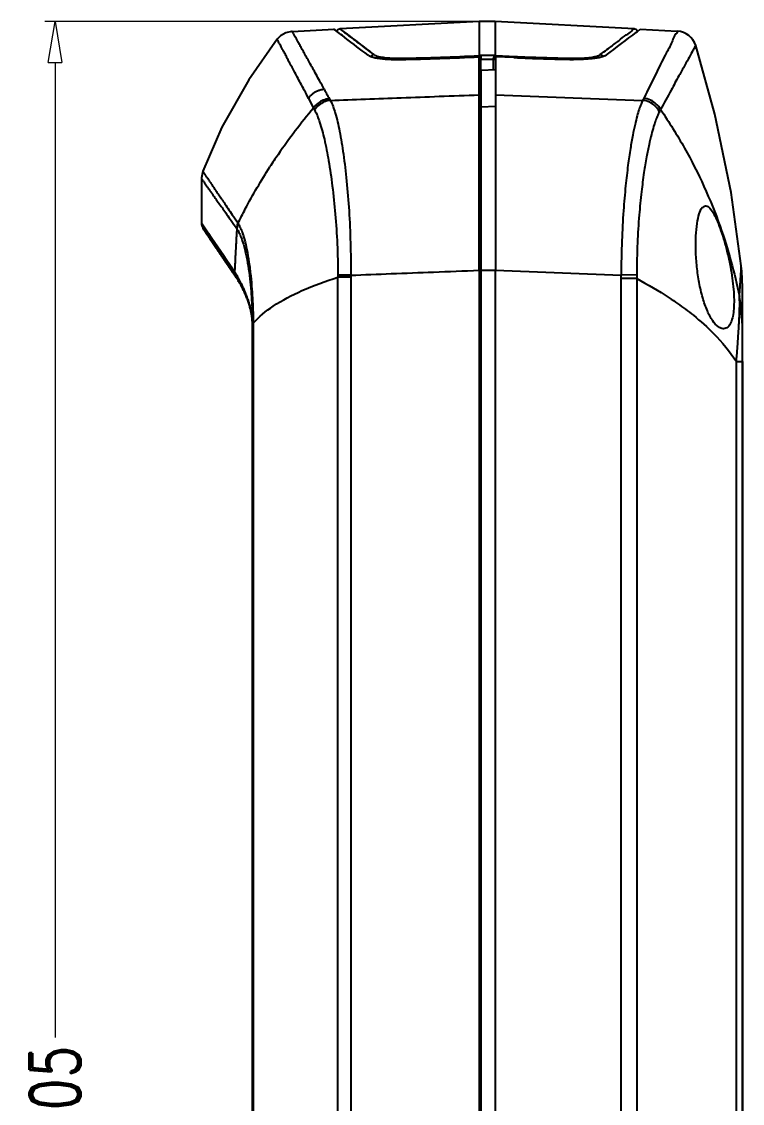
# Model space of a CAD drawing. Header units: millimetres. Extents: x 6083 to 6448, y 1315 to 1569.
# Drawn here: x 6310.8 to 6346.1, y 1461.3 to 1514.3 of the extents above; entities that cross this region are included whole.
import ezdxf

# ---------------------------------------------------------------- set-up
doc = ezdxf.new("R2010")
doc.units = ezdxf.units.MM
doc.layers.add('dim', color=82, linetype='Continuous', lineweight=9)
doc.styles.add('ROMAND', font='romand.shx', dxfattribs={"width": 0.75, "bigfont": 'gbcbig.shx'})
doc.dimstyles.new('YanXiu', dxfattribs={"dimtxt": 2.5, "dimasz": 2.2, "dimexe": 1, "dimexo": 0, "dimgap": 0.66, "dimtad": 0, "dimzin": 9, "dimdsep": 46, "dimtxsty": 'ROMAND', "dimblk": 'CLOSEDBLANK', "dimcen": 0, "dimclrd": 3, "dimclre": 3, "dimclrt": 7, "dimazin": 2, "dimtfac": 1, "dimtofl": 0, "dimtmove": 0, "dimatfit": 3, "dimldrblk": 'CLOSEDBLANK', "dimfxl": 1, "dimlwd": 5, "dimlwe": 5, "dimarcsym": 0})

# ---------------------------------------------------------------- blocks, each defined once
blk = doc.blocks.new('_ClosedBlank')
at = {"color": 0, "linetype": 'ByBlock', "lineweight": -2}
for p, q in [((-1, 0.1666666666666667), (0, 0)), ((-1, 0.1666666666666667), (-1, -0.1666666666666667)), ((0, 0), (-1, -0.1666666666666667))]:
    blk.add_line(p, q, dxfattribs=at)
blk = doc.blocks.new('*D30')
at = {"layer": 'Defpoints', "color": 0, "transparency": 16777216}
for p in [(6333.563902281991, 1514.258429574985), (6312.401302264705, 1409.259213977485), (6333.563902257742, 1409.259213977485)]:
    blk.add_point(p, dxfattribs=at)
at = {"layer": 'dim', "color": 3, "lineweight": 5, "transparency": 16777216}
for p, q in [((6333.563902281991, 1514.258429574985), (6311.901552264705, 1514.258429574985)), ((6312.401302264705, 1512.258429574985), (6312.401302264705, 1464.535357490521)), ((6312.401302264705, 1411.259213977485), (6312.401302264705, 1458.98228606195)), ((6333.563902257742, 1409.259213977485), (6311.901552264705, 1409.259213977485))]:
    blk.add_line(p, q, dxfattribs=at)
at = {"layer": 'dim', "color": 3, "lineweight": 5, "transparency": 16777216, "xscale": 2, "yscale": 2, "zscale": 2}
for p, rotation in [((6312.401302264705, 1514.258429574985), 90), ((6312.401302264705, 1409.259213977485), 270)]:
    blk.add_blockref('_ClosedBlank', p, dxfattribs=dict(at, rotation=rotation))
at = {"layer": 'dim', "color": 7, "transparency": 16777216, "insert": (6312.401302264705, 1461.758821776236), "char_height": 2.5, "attachment_point": 5, "rotation": 90, "style": 'ROMAND'}
blk.add_mtext('105', dxfattribs=at)

msp = doc.modelspace()

# ---------------------------------------------------------------- linework, layer by layer
at = {"color": 7, "linetype": 'Continuous'}
for p, q in [((6333.171382610191, 1514.258429574985), (6326.368456677591, 1513.901903334185)), ((6333.956421953792, 1514.258429574985), (6333.171382610191, 1514.258429574985)), ((6333.171382610191, 1514.258428764985), (6333.171387467191, 1512.595732628985)), ((6333.956421953792, 1514.258428764985), (6333.956416712591, 1512.595732627985)), ((6340.755943173491, 1513.902081767686), (6333.956421953792, 1514.258429574985)), ((6324.014611541591, 1513.778543537886), (6326.063907481791, 1513.885942587185)), ((6326.063902281991, 1513.885942314686), (6326.222214764891, 1513.765142193685)), ((6326.210662857891, 1513.815449667685), (6326.197055474891, 1513.784371544085)), ((6326.222214764891, 1513.765142193685), (6326.246553985191, 1513.746573877985)), ((6326.246553985191, 1513.746573877985), (6326.248713130091, 1513.744926721785)), ((6340.793433705391, 1513.897743665885), (6340.762906406791, 1513.901716024385)), ((6340.877025222391, 1513.743350482085), (6340.881250598492, 1513.746573905285)), ((6340.881250598492, 1513.746573905285), (6340.905589798191, 1513.765142204185)), ((6340.905589798191, 1513.765142204185), (6341.063902280891, 1513.885942313786)), ((6340.930756186491, 1513.784376943385), (6340.917242610891, 1513.815303128285)), ((6341.063877486291, 1513.885943614185), (6342.869403442392, 1513.791320008385)), ((6333.161358225691, 1512.595228480585), (6333.171387467191, 1512.595732628985)), ((6333.163902281991, 1502.090429652785), (6333.163902281991, 1512.538658371085)), ((6333.956416712591, 1512.595732627985), (6333.966602907691, 1512.595220601085)), ((6334.872301188091, 1512.496548392985), (6333.963902281991, 1512.535169707186)), ((6333.963902281991, 1512.535169707186), (6333.963902281991, 1502.090429659585)), ((6339.105350708991, 1512.643174274685), (6339.281435103491, 1512.776158695885)), ((6333.249979850691, 1511.876543133385), (6333.250038024891, 1512.405133512085)), ((6333.877819726891, 1511.921851177785), (6333.877766539091, 1512.405133512085)), ((6333.263902281991, 1511.876541601185), (6333.963902281991, 1511.921860651585)), ((6333.263902281991, 1502.081337378786), (6333.263902281991, 1511.876541601185)), ((6333.243727842591, 1511.028416859785), (6333.163924769791, 1511.024386750085)), ((6333.249886544491, 1511.028730150686), (6333.243727842591, 1511.028416859785)), ((6324.816670010091, 1510.500893001885), (6325.063452719391, 1510.026638186685)), ((6333.963902281991, 1510.675626555585), (6341.178349495791, 1510.406759128385)), ((6341.310936591392, 1510.668551027885), (6341.229298979591, 1510.503361429685)), ((6333.963902281991, 1510.105502429285), (6333.263902281991, 1510.070458373385)), ((6333.263902281991, 1509.389059121185), (6333.163902281991, 1509.380701698885)), ((6319.632288617791, 1506.928896095185), (6319.693862428791, 1506.842128492485)), ((6319.563902281991, 1506.573198752585), (6319.563902281991, 1504.411287155585)), ((6319.563891816691, 1504.411798719385), (6319.768592585691, 1504.112629635285)), ((6319.649756697091, 1504.131634465485), (6321.183305937591, 1501.864581008885)), ((6319.768592585691, 1504.112629635285), (6319.937402137991, 1503.865743371185)), ((6321.297641497191, 1504.130199253686), (6321.284077912291, 1503.865385580985)), ((6321.350673058091, 1504.402885704685), (6321.361958077991, 1504.386470317885)), ((6320.855207847591, 1502.352978646085), (6321.104614355391, 1501.981888857385)), ((6321.104614355391, 1501.981888857385), (6321.145427361391, 1501.921060902985)), ((6333.163902281991, 1502.090429652785), (6333.163902281991, 1421.425645442285)), ((6333.963902281991, 1502.081337378786), (6333.163902281991, 1502.081337378786)), ((6333.263902281991, 1421.434737716285), (6333.263902281991, 1502.081337378786)), ((6333.963902281991, 1502.090429652785), (6340.132740225091, 1501.851358501385)), ((6333.963902281991, 1421.425645442285), (6333.963902281991, 1502.090429652785)), ((6321.183305937591, 1501.864581008885), (6321.249424956891, 1501.765886741485)), ((6321.217469944992, 1501.813746008485), (6321.205019033091, 1501.832273224485)), ((6321.225837477891, 1501.801266478785), (6321.217469944992, 1501.813746008485)), ((6326.882383886991, 1501.847336817185), (6326.249383082991, 1501.854771055785)), ((6326.250134020791, 1421.766650976786), (6326.250162719491, 1501.749433601785)), ((6326.881801936291, 1501.749443085185), (6326.250162719491, 1501.749433601785)), ((6326.881801936291, 1501.749443085185), (6326.881801936291, 1421.766632009985)), ((6340.889864209091, 1501.860108181085), (6340.132737663491, 1501.851673110385)), ((6340.889216029391, 1501.683829101485), (6340.133651875491, 1501.683829591885)), ((6340.133651875491, 1421.832245503285), (6340.133651875491, 1501.683829591885)), ((6340.889216029391, 1501.683829101485), (6340.889216029391, 1421.832245993586)), ((6346.063902281991, 1422.251464624085), (6346.063902281991, 1501.264919711985)), ((6322.063850422991, 1499.495071288585), (6322.063889314791, 1499.472558912585)), ((6322.063889314791, 1499.472558912585), (6322.063902281991, 1499.450061599585)), ((6322.103524227791, 1499.450061599585), (6322.063902281991, 1499.450061599585)), ((6322.063902281991, 1424.066013495585), (6322.063902281991, 1499.450061599585)), ((6322.103469145591, 1499.497336054285), (6322.103510445691, 1499.473719058185)), ((6322.103510445691, 1499.473719058185), (6322.103524227791, 1499.450061599585)), ((6322.103524227791, 1499.450061599585), (6322.103524227791, 1424.066013495585)), ((6345.769706270091, 1497.617807448685), (6346.063902281991, 1497.617765979685)), ((6345.769706270091, 1425.898267646485), (6345.769706270091, 1497.617807448685)), ((6346.063902281991, 1497.617765975785), (6346.063902281991, 1425.898309119385))]:
    msp.add_line(p, q, dxfattribs=at)
for points in [[(6324.013685678191, 1513.778495021385), (6323.977582327191, 1513.775947054085), (6323.696464193391, 1513.709073371185), (6323.446203912691, 1513.564611289685), (6323.277694895691, 1513.395122282785)], [(6326.364898585791, 1513.901716554685), (6326.334681903291, 1513.897808988085), (6326.264763598791, 1513.868625453485), (6326.210662857891, 1513.815449667685)], [(6340.917242610891, 1513.815303128285), (6340.863255294891, 1513.868482746585), (6340.793433705391, 1513.897743665885)], [(6323.277694233491, 1513.395122805685), (6321.882443112391, 1511.416440814186), (6320.571620396991, 1509.086670163785), (6319.629764835891, 1506.932383134785)], [(6346.010121862892, 1502.300678647585), (6345.514522715092, 1505.899901054085), (6344.717310985191, 1509.727475627185), (6343.776756619292, 1513.092104446785)], [(6319.629762726691, 1506.932383946986), (6319.564898999791, 1506.620111553385), (6319.563902340591, 1506.575476073886)]]:
    msp.add_lwpolyline(points, dxfattribs=at)
for centre, radius, start, end in [((6133.793220850191, 1785.053051970685), 341.3102051728, 307.041995385401, 307.3535745277859), ((6342.822707454091, 1512.792394343285), 1.0000002458, 17.43986857049721, 86.99999923151385), ((6328.045847386191, 1512.437091183485), 0.2083105886, 136.5614613883102, 145.8101942033099), ((6327.188941910191, 1631.625755320285), 119.2368915576, 271.0337281542897, 272.8722942508158), ((6327.166876745791, 1631.976359596885), 119.5315345767, 271.0620267207834, 272.8745771045873), ((6333.563008874791, 1504.815812729585), 7.7897703033, 92.61399024268616, 92.8816917138864), ((6333.563069519491, 1504.814516699985), 7.7910677501, 92.34621021691731, 92.6140010804843), ((6333.563902281991, 1504.793731290985), 7.811869826100001, 87.65392797471394, 92.3460720251814), ((6333.564768296291, 1504.815304879285), 7.7902788702, 87.11829767389472, 87.65379682730534), ((6339.950580542691, 1631.740075711885), 119.2950312783, 267.1247703956037, 267.5614580294242), ((6339.970818332591, 1632.302425594685), 119.8577364614, 267.56323021299, 268.9361351298792), ((6339.081964424991, 1512.437092374385), 0.2083098502, 34.1902801576992, 43.43949210788546), ((6329.236639302591, 1520.278015497385), 7.814024633300001, 270.1804364715075, 271.0686233029838), ((6333.562929516991, 1504.702770521885), 7.708715629199999, 92.3262491173956, 92.85725823611162), ((6344.912629753091, 1512.890833846585), 11.6727010844, 181.9564827353041, 182.3847621660968), ((6333.563902281991, 1504.676116558185), 7.735387116799999, 87.67457852527826, 92.32542147472172), ((6322.215181227191, 1512.890833738885), 11.6726946705, 357.6152370557978, 358.043517095903), ((6333.564892811991, 1504.703273317485), 7.7082125312, 87.1426908752971, 87.67374472299971), ((6339.944282005591, 1631.807951718685), 119.4191594398, 267.5657965392004, 268.9652491947026), ((6337.891412106791, 1520.295965593785), 7.831976211900001, 268.932020217883, 269.7170612192131), ((6337.890022778891, 1519.966525850485), 7.5025336284, 269.7152472660984, 270.5892616253133), ((6332.408200020691, 1519.223190928185), 8.326456228, 275.2077765938982, 275.7870636045051), ((6327.495009374391, 1511.385032088385), 1.8894478741, 208.422140479393, 211.2694892296116), ((6339.396643890891, 1511.408193946786), 2.0438558066, 330.6611719019066, 333.723172203089), ((6346.429270123791, 1491.881914310385), 28.0308947746, 139.6607263062824, 145.528223847106), ((6326.632572537691, 1510.746964950085), 1.7265493825, 204.6576827508893, 208.0564071055044), ((6339.959953961491, 1510.961197522585), 2.3247998745, 331.4980472106086, 334.352119459503), ((6345.702012086291, 1492.387789919786), 27.1449351114, 145.5396602658118, 147.0539862273001), ((6320.063902281891, 1504.411783416185), 0.5, 179.9999999998046, 214.0764021136974), ((6320.115121549791, 1503.448135514085), 1.3659792745, 29.13112351439758, 29.9677472634091), ((6322.282496787891, 1504.066907665285), 0.9744064756999999, 160.8563558496037, 177.2531478035963), ((6051.795807860891, 1320.699876784985), 324.7301318265, 33.96943627640619, 34.3367415616037), ((6336.063902281991, 1501.264943147585), 10, 4.950469750604334e-10, 5.94498800620126), ((6314.841502501191, 1497.515069522585), 7.6896630113, 33.34532080170736, 33.55906276589725), ((6334.896533232592, 1501.865261099985), 8.647156498400001, 180.0695067121017, 180.7662157825023), ((6336.026149263291, 1501.744031102985), 9.1443489285, 179.3527032524012, 179.966090122499), ((6324.637084218691, 1501.683268082285), 15.496567667, 0.002076080896835186, 0.6214963636987488), ((6376.670486896791, 1501.689970409585), 35.7807954163, 179.7275591609963, 180.0097951531041), ((6287.389653545592, 1505.238452399286), 58.6958338882, 355.6745999261029, 355.9598866937004), ((6293.633004793791, 1504.785520532685), 52.4360876698, 355.9729243967046, 356.2586616204029), ((6336.775283878791, 1499.173554107785), 9.2886171837, 0.001448876493674195, 10.1576330864062), ((6319.215175402991, 1499.444068608985), 2.8487959195, 1.025551539500471, 5.770957322700043), ((6319.234741582291, 1499.444632497585), 2.8292228766, 1.02122560460178, 5.785145074600204), ((6319.435628688891, 1499.449943218485), 2.6282735957, 0.00258068260462027, 0.9835227667053359)]:
    msp.add_arc(centre, radius, start, end, dxfattribs=at)
for points, start_tangent, end_tangent in [([(6325.581080073091, 1510.951700177186), (6325.368042614291, 1511.342804482285), (6325.184665658291, 1511.676483069885), (6325.018550082191, 1511.976141769385), (6324.862969086291, 1512.255116054685), (6324.718044414891, 1512.514957488485), (6324.587382821092, 1512.750088176185), (6324.475505032591, 1512.952039605285), (6324.372584575191, 1513.138081099185), (6324.284774649191, 1513.295693378685), (6324.217022812891, 1513.415859785685), (6324.165120514291, 1513.507400253885), (6324.122783703691, 1513.582483564885), (6324.087423940391, 1513.646007184585), (6324.059120089991, 1513.697333424685), (6324.037625613391, 1513.736049533685), (6324.022845360291, 1513.762348713286), (6324.014949055891, 1513.776273692285)], (-0.4769783171735701, 0.8789150612808211), (0.8694046061787591, 0.4941008305550164)), ([(6327.729238460292, 1512.621229016285), (6326.471640824091, 1513.574914689485), (6326.063902282091, 1513.885942314585), (6326.248713130091, 1513.744926721785)], (-0.7981159951838666, 0.6025038242465076), (0.7950606828590866, -0.6065298925623066)), ([(6328.022453855091, 1512.643174274585), (6327.642647880692, 1512.930225395885), (6327.278991758991, 1513.205809014185), (6326.942385151991, 1513.461537385085), (6326.655602985591, 1513.679923915685), (6326.450773979591, 1513.836144402485), (6326.365069834891, 1513.901586196885), (6326.438886863791, 1513.845212743785), (6326.639356272891, 1513.692309365385), (6326.927640592291, 1513.472753933585), (6327.268447838891, 1513.213809941785), (6327.636909061391, 1512.934568739885), (6327.846345118891, 1512.776173140385)], (-0.7981911132188829, 0.602404305079571), (0.7978095688030002, -0.6029095221725818)), ([(6326.365007923591, 1513.901633584485), (6326.365069834891, 1513.901586196885), (6326.438886863791, 1513.845212743785), (6326.639356272891, 1513.692309365385), (6326.927640592291, 1513.472753933585), (6327.268447838891, 1513.213809941785), (6327.636909061391, 1512.934568739885), (6327.846345118891, 1512.776173140385)], (-0.9945337328008663, -0.104415776208269), (0.797809568798844, -0.6029095221780818)), ([(6339.281435103491, 1512.776158695885), (6339.573529340291, 1512.997129819585), (6340.006163324291, 1513.325273732085), (6340.378377703091, 1513.608423962385), (6340.649312184592, 1513.814997969285), (6340.762523296591, 1513.901424325585)], (0.7977985602607832, 0.602924089123848), (0.9328368647568337, -0.3602990199135171)), ([(6342.874597710891, 1513.790113483185), (6342.807030638691, 1513.655273405185), (6342.637515236191, 1513.320073444185), (6342.347667911591, 1512.741167827285), (6341.890369459191, 1511.833413171885), (6341.310936591392, 1510.668551027885)], (0.9758526134213928, -0.2184300274198528), (-0.4431510113009983, -0.896446976224976)), ([(6324.816670010091, 1510.500893001885), (6324.607299573891, 1510.901156120585), (6324.427181617291, 1511.242611979585), (6324.264040065991, 1511.549243921085), (6324.111198011791, 1511.834759682285), (6323.968763909591, 1512.100780274086), (6323.840394136391, 1512.341533427185), (6323.730554877891, 1512.548340436085), (6323.629629528791, 1512.738869567185), (6323.543556408691, 1512.900395871585), (6323.477138065391, 1513.023575753185), (6323.426233345191, 1513.117421632685), (6323.384711768591, 1513.194387631286), (6323.350040753091, 1513.259499091085), (6323.322312556291, 1513.312064499085), (6323.301224755591, 1513.351704298285), (6323.286707261791, 1513.378609547885), (6323.278939132491, 1513.392849659286)], (-0.462285941054704, 0.8867309111016526), (0.8781574782728024, 0.4783716581838358)), ([(6343.775310231291, 1513.089469865286), (6343.749554179191, 1513.042334115785), (6343.694934597791, 1512.943436883785), (6343.599817504291, 1512.772426863085), (6343.454342794491, 1512.508575790985), (6343.246746489291, 1512.130386036386), (6342.958344590491, 1511.608850661386), (6342.569086055091, 1510.900954518885), (6342.055655140291, 1509.954802158485)], (0.8788225308985658, -0.4771487809740684), (-0.4753088186095616, -0.8798190307966651)), ([(6327.729238460292, 1512.621229016285), (6327.831508701291, 1512.566576618186), (6327.985464201891, 1512.517540016485), (6328.186912879291, 1512.475773839486), (6328.430303659691, 1512.442813380485), (6328.708932727091, 1512.419965668685), (6329.015055856791, 1512.408237820986), (6329.340092570091, 1512.408261080885)], (0.7981159951609044, -0.6025038242769247), (0.9998360424358327, 0.01810768472919269)), ([(6328.022453897991, 1512.643173469785), (6327.953200848491, 1512.623542067885), (6327.894590494391, 1512.580320558885)], (-0.995676363069938, -0.09289015030572996), (-0.6876712853984769, -0.7260221782000923)), ([(6328.022453855091, 1512.643174274585), (6328.116428051591, 1512.594106797885), (6328.243188206191, 1512.554861535486), (6328.388341993891, 1512.524546804785), (6328.541900653291, 1512.501906078185), (6328.697131626991, 1512.485676569685), (6328.849096335392, 1512.474738262085), (6328.994622904191, 1512.468061024385), (6329.132122895591, 1512.464739781385), (6329.261247270491, 1512.464029611986)], (0.798169256041942, -0.6024332649426432), (0.9999951877134358, 0.003102345881843221)), ([(6333.171382610091, 1512.595732412885), (6333.172003737591, 1512.558300077485), (6333.174606181991, 1512.489044822285)], (-0.02432591076869581, -0.9997040812486832), (0.04100700023274974, -0.999158859207039)), ([(6333.244121520791, 1512.599053068485), (6333.244619317991, 1512.561611442785), (6333.246733321092, 1512.492322814185)], (-0.02030023093448881, -0.9997939290793911), (0.03332999394011248, -0.9994444014070778)), ([(6333.883683049891, 1512.599053223685), (6333.883185253091, 1512.561611582085), (6333.881071247791, 1512.492322891085)], (0.02030033313714649, -0.9997939270042207), (-0.03332999386662108, -0.9994444014095286)), ([(6333.956421966092, 1512.595732621685), (6333.955800617491, 1512.558300101085), (6333.953197996791, 1512.489044770685)], (0.02431310997327231, -0.9997043926498612), (-0.04100902614294589, -0.9991587760585438)), ([(6339.398566103691, 1512.621229016285), (6339.296311571391, 1512.566582980785), (6339.142376007691, 1512.517549136285), (6338.941006129091, 1512.475793100785), (6338.697704937991, 1512.442835249085), (6338.419130214491, 1512.419981002085), (6338.112947737191, 1512.408241541385), (6337.787711993891, 1512.408261080885)], (-0.7981159951728484, -0.602503824261103), (-0.9998360424352979, 0.01810768475873141)), ([(6337.967181642291, 1512.464388997885), (6338.089098524991, 1512.466694843985), (6338.218289654991, 1512.471547221086), (6338.353824542191, 1512.479597228685), (6338.493832366191, 1512.491595273586), (6338.635246082491, 1512.508360515485), (6338.774039651791, 1512.530819337985), (6338.904885451391, 1512.560092329785), (6339.019360548091, 1512.597272231285), (6339.105350708991, 1512.643174274685)], (0.9999464112680595, 0.01035251622209686), (0.7982273560751364, 0.60235627996502)), ([(6339.105350701691, 1512.643174136786), (6339.174605768291, 1512.623544902385), (6339.233218396991, 1512.580323759285)], (0.9956804965373895, -0.09284583359019065), (0.6876834308556382, -0.7260106741134174)), ([(6329.382370181591, 1512.465350045286), (6329.369300314891, 1512.427822579486), (6329.366383967291, 1512.408981417085)], (-0.6199787137818289, -0.7846186299454209), (-0.1410849337438163, -0.9899974956890059)), ([(6337.745434375891, 1512.465349921985), (6337.758504304291, 1512.427822558285), (6337.761425463891, 1512.408947715885)], (0.6199832294839402, -0.7846150617714804), (0.1410418909235726, -0.9900036287836037)), ([(6324.816675669991, 1510.500880455686), (6324.908365395991, 1510.624282650285), (6325.018420644091, 1510.731691198986), (6325.144198788091, 1510.820159930985), (6325.282327720091, 1510.887249297685), (6325.429165982491, 1510.931366476585), (6325.581079379391, 1510.951701420285)], (0.5313975993529713, 0.8471225362377626), (0.9985363143827828, 0.05408538489137885)), ([(6325.581080073091, 1510.951700177186), (6325.701296868691, 1510.729847163685), (6325.833306639292, 1510.485722748285)], (0.4769782789195859, -0.8789150820408704), (0.4755009541285763, -0.8797152054061664)), ([(6325.833306639891, 1510.485722736586), (6325.534865109991, 1510.411702503086), (6325.269827885091, 1510.253678037585), (6325.063434674091, 1510.026698073185)], (-0.995547365043594, -0.09426263286561294), (-0.5550303366316017, -0.8318301061025688)), ([(6325.880093140091, 1510.404167919286), (6325.580448517291, 1510.327453365386), (6325.314831610991, 1510.165821057985), (6325.108921347791, 1509.934897106085)], (-0.9949290314777132, -0.100579432901661), (-0.5466967475295997, -0.8373306791468691)), ([(6325.880031465791, 1510.404287665185), (6327.597281986791, 1510.468287193985), (6329.358346029491, 1510.533957729585), (6331.207228703691, 1510.602826905985), (6333.163902281991, 1510.675626555585)], (0.9993032205054422, 0.03732389968173169), (0.9993094046439381, 0.03715795729285838)), ([(6325.880041425891, 1510.404288030385), (6326.121226636891, 1509.786842774785), (6326.335222409591, 1508.903676880886), (6326.519786407891, 1507.778278321385), (6326.675855430491, 1506.458801298086), (6326.796429108791, 1504.993279660485), (6326.866650630091, 1503.438554086285), (6326.882383886991, 1501.847336817185)], (0.4675608345905228, -0.8839608961696291), (-0.00581770916349557, -0.9999830769868504)), ([(6341.178319201991, 1510.406712718585), (6341.098711586291, 1510.223756822685), (6341.008896621491, 1509.972587579785), (6340.910619326691, 1509.642633741285), (6340.805553763591, 1509.223342818385), (6340.695198015391, 1508.701497822985), (6340.579802509191, 1508.050502614585), (6340.461096151091, 1507.234684067985), (6340.345173927691, 1506.228604327385), (6340.240511135691, 1505.008566410085), (6340.160869037591, 1503.539251583485), (6340.132738969891, 1501.851358549785)], (-0.4359755996244501, -0.8999584860048276), (0.005099818208492248, -0.9999869958425662)), ([(6342.002989984991, 1509.851829227086), (6341.796607069491, 1510.124594230385), (6341.510346397091, 1510.317194547685), (6341.178307206191, 1510.406687774286)], (-0.4611622466921113, 0.887315830032286), (-0.9952999364063723, 0.09684026326622472)), ([(6342.055676959291, 1509.954899732385), (6341.848572680291, 1510.225803815085), (6341.561767545891, 1510.416154599685), (6341.229298978891, 1510.503361416885)], (-0.4649141643704783, 0.8853557588719351), (-0.9959056510784552, 0.0903987508210068)), ([(6325.108918648791, 1509.934898698285), (6325.358089179991, 1509.336888082285), (6325.588258785491, 1508.506516335785), (6325.794680806391, 1507.454302801485), (6325.976947911591, 1506.216263894985), (6326.124439988691, 1504.838683005785), (6326.217749384491, 1503.369822460885), (6326.249383097091, 1501.854771055685)], (0.4693882871100374, -0.8829918662841155), (0.001536458271817932, -0.999998819647293)), ([(6342.055693694091, 1509.954854066485), (6343.229055604991, 1508.067441452685), (6344.971148108791, 1504.236595922685), (6345.918267706591, 1500.811557943485)], (0.5644755688788942, -0.8254497756610326), (0.1981862680885312, -0.9801643755723533)), ([(6342.002990065791, 1509.851829263986), (6341.918103098991, 1509.678196640285), (6341.822405622191, 1509.440694347486), (6341.717981294791, 1509.129447314485), (6341.606828937891, 1508.734659322385), (6341.490525612391, 1508.244232674985), (6341.369119058091, 1507.634042196085), (6341.243918317191, 1506.872159863985), (6341.120918008091, 1505.935032301685), (6341.009240475692, 1504.797773765085), (6340.923389491091, 1503.428789282085), (6340.889864193691, 1501.860108180885)], (-0.47731247654216, -0.8787336341219619), (0.001831609039904898, -0.9999983226027558)), ([(6319.693862428791, 1506.842128492485), (6319.733923174691, 1506.785134286885), (6319.783909676091, 1506.712486482385), (6319.842944716191, 1506.624866138185), (6319.910399495491, 1506.523638142285), (6319.986074162791, 1506.410343014785), (6320.071523869891, 1506.283826933585), (6320.168329995391, 1506.142263598385), (6320.272738182591, 1505.990805289385), (6320.386083952991, 1505.826686976285), (6320.518712740191, 1505.634159081385), (6320.675219415991, 1505.405470043085), (6320.859837294891, 1505.132752102085), (6321.080543084691, 1504.804394141885), (6321.350673058091, 1504.402885704685)], (0.5771940195126485, -0.8166070437112533), (0.5589014906802168, -0.8292340584632494)), ([(6321.361981742091, 1504.386458860985), (6321.716697391591, 1505.090112091385), (6322.922459916791, 1507.150507064685)], (0.4357613379518541, 0.900062251372876), (0.5438176578193779, 0.8392034050478144)), ([(6319.566440773491, 1506.572096032285), (6319.566481856591, 1506.572038424585), (6319.576446125491, 1506.558573548185), (6319.597895300091, 1506.529554150985), (6319.628394889091, 1506.488168444685), (6319.668714109192, 1506.433102189185), (6319.719023932391, 1506.362949685485), (6319.778464398191, 1506.278357365885), (6319.846427373291, 1506.180623044085), (6319.922720750791, 1506.071212036885), (6320.008884842491, 1505.948996717485), (6320.106476154691, 1505.812206054885), (6320.211678921191, 1505.665816886885), (6320.325841737191, 1505.507156609385), (6320.459398464391, 1505.321007357085), (6320.616972486891, 1505.099891924085), (6320.802890816391, 1504.836198300485), (6321.025307727691, 1504.518660037686), (6321.297641497191, 1504.130199253686)], (-0.7778602706811223, -0.628437267589925), (0.5748950264648456, -0.8182271741674098)), ([(6343.836247174191, 1502.258037547585), (6343.784214522091, 1503.042688021585), (6343.791442246191, 1503.769800154686), (6343.849860337791, 1504.383026709585), (6343.954585946491, 1504.857864344785), (6344.102210004091, 1505.156235325685), (6344.254103787491, 1505.240916345786)], (-0.1040085159274513, 0.9945764066247346), (0.9900769152029371, 0.1405265170074193)), ([(6344.254103787491, 1505.240916345786), (6344.281192625891, 1505.242401912485), (6344.475011434291, 1505.122372347086), (6344.666914317191, 1504.843551008885), (6344.842340933091, 1504.476468770185), (6345.013129167392, 1504.028164519485), (6345.183135038991, 1503.491602869685), (6345.342033519391, 1502.888691570585), (6345.476080299791, 1502.258037547585)], (0.9900769152065843, 0.1405265169817224), (0.1835356325732341, -0.9830130576833368)), ([(6321.183305937591, 1501.864581008885), (6321.126714675191, 1501.948953930385), (6321.065423092891, 1502.040272909685), (6320.999383003091, 1502.138594004686), (6320.928653916091, 1502.243811520485), (6320.853262250391, 1502.355869226885), (6320.773170311891, 1502.474805226185), (6320.688453235991, 1502.600488704885), (6320.599377341191, 1502.732503962485), (6320.506482290391, 1502.870030377286), (6320.410642117191, 1503.011755790385), (6320.312918839391, 1503.156095636285), (6320.214417510291, 1503.301409139385), (6320.116301548591, 1503.445978282885), (6320.020158029091, 1503.587474459585), (6319.928056156091, 1503.722879769985), (6319.842662239291, 1503.848323148685), (6319.767323607091, 1503.958955641485), (6319.706273706591, 1504.048605375585), (6319.664849614092, 1504.109452999285), (6319.649764251091, 1504.131623357785), (6319.667839001992, 1504.105060794185), (6319.714141423891, 1504.037050929185), (6319.778107789791, 1503.943120159785), (6319.853322509991, 1503.832667021585), (6319.935452410291, 1503.712010676385), (6320.021183440691, 1503.585966178185), (6320.108204022591, 1503.457901812485), (6320.195015984591, 1503.330010262185), (6320.280450219491, 1503.204014309486), (6320.363725429791, 1503.081074528985), (6320.444310603791, 1502.961986649285), (6320.521728487591, 1502.847469656085), (6320.595677634391, 1502.737984110285), (6320.666038790291, 1502.633721199785), (6320.732739595791, 1502.534802421285), (6320.795767289491, 1502.441260103785), (6320.855207847591, 1502.352978646085), (6320.911244578991, 1502.269696493585), (6320.964128513891, 1502.191049986585), (6321.013982298191, 1502.116864992185), (6321.060809782791, 1502.047143712785), (6321.104614355391, 1501.981888857385), (6321.145427361391, 1501.921060902985)], (-0.5569082738385389, 0.830574003042582), (0.5570751894398711, -0.830462060127091)), ([(6319.649744237391, 1504.131652785685), (6319.667839001992, 1504.105060794185), (6319.714141423891, 1504.037050929185), (6319.778107789791, 1503.943120159785), (6319.853322509991, 1503.832667021585), (6319.935452410291, 1503.712010676385), (6320.021183440691, 1503.585966178185), (6320.108204022591, 1503.457901812485), (6320.195015984591, 1503.330010262185), (6320.280450219491, 1503.204014309486), (6320.363725429791, 1503.081074528985), (6320.444310603791, 1502.961986649285), (6320.521728487591, 1502.847469656085), (6320.595677634391, 1502.737984110285), (6320.666038790291, 1502.633721199785), (6320.732739595791, 1502.534802421285), (6320.795767289491, 1502.441260103785), (6320.855207847591, 1502.352978646085)], (0.8349783921534016, 0.5502827315452671), (0.5583747563311205, -0.8295888327913784)), ([(6321.350673053691, 1504.402885705985), (6321.324270061091, 1504.313309483685), (6321.306556160391, 1504.222071724185), (6321.297692260191, 1504.130001239885)], (-0.3275773162629348, -0.9448243762043682), (-0.04772123263626638, -0.9988606929675807)), ([(6321.309206428591, 1504.113604596485), (6321.407549712491, 1503.945585231585)], (0.574942492744144, -0.8181938218033364), (0.4469009672111703, -0.8945834368608221)), ([(6321.361954215391, 1504.386466998885), (6321.459322833491, 1504.203857950485), (6321.563075883591, 1503.950746221385)], (0.5216295603519909, -0.8531720821539984), (0.3391536578559156, -0.9407309904340097)), ([(6321.284077912291, 1503.865385580985), (6321.280162815691, 1503.788755437085), (6321.275872816092, 1503.704687750385), (6321.271314329291, 1503.615244197285), (6321.266490039291, 1503.520456170485), (6321.261306466291, 1503.418460358485), (6321.255686855791, 1503.307710070686), (6321.249603230392, 1503.187609160285), (6321.243039974891, 1503.057798185285), (6321.235944970091, 1502.917186569185), (6321.228182198791, 1502.763001325685), (6321.219587888791, 1502.591883127285), (6321.210209426191, 1502.404648278885), (6321.200448432691, 1502.209213494185), (6321.190866273791, 1502.016795922785)], (-0.05105300680575935, -0.9986959449682828), (-0.049664849106153, -0.9987659399295029)), ([(6321.407549712491, 1503.945585231585), (6321.512180415991, 1503.702104805885), (6321.623887582991, 1503.360757216785), (6321.741079146591, 1502.893933678485), (6321.851077034491, 1502.311260256286), (6321.938628539191, 1501.676069900685), (6321.998825471591, 1501.063578878086), (6322.036112535091, 1500.504318898885), (6322.056597008591, 1499.988341273485), (6322.063850422991, 1499.495071288585)], (0.4469009671426794, -0.8945834368950377), (0.002304605456769075, -0.9999973443933183)), ([(6321.563075883591, 1503.950746221385), (6321.673576478291, 1503.597961646286), (6321.788773643491, 1503.109843439285), (6321.896296805191, 1502.492522047186), (6321.981403498991, 1501.816891494085), (6322.039668048691, 1501.165658095185), (6322.075771388591, 1500.571339624885), (6322.095829736091, 1500.022811935585), (6322.103478302291, 1499.497341874085)], (0.3391536578690561, -0.9407309904292721), (0.00385535314050246, -0.9999925680984645)), ([(6321.106180627591, 1502.142935961885), (6321.112030488391, 1502.044778146585), (6321.138101447091, 1501.950693077985), (6321.183312987091, 1501.864585733485)], (-0.04459169084792629, -0.9990052958354741), (0.5567708037481195, -0.8306661616399655)), ([(6321.106119141991, 1502.143030412985), (6321.123254854391, 1502.117653272986), (6321.140317616691, 1502.092392447486), (6321.157159385891, 1502.067366281186), (6321.173962669391, 1502.042246391685), (6321.190866273791, 1502.016795922785)], (0.5586571229139383, -0.8293987093174916), (0.5515273963244609, -0.8341567784916462)), ([(6321.190882146591, 1502.016833339285), (6321.196231128291, 1501.920016963685), (6321.221356731691, 1501.827131934585), (6321.265238025691, 1501.741952467585)], (-0.04795383683181212, -0.998849553002407), (0.5496292972686552, -0.8354086638190702)), ([(6321.190881894191, 1502.016833711085), (6321.213977078991, 1501.980996503885), (6321.242264747291, 1501.935346689686), (6321.276524474291, 1501.877973652785), (6321.317590208291, 1501.806605806486), (6321.366303047091, 1501.718611790385), (6321.423397642791, 1501.611065641185)], (0.5499408095333606, -0.8352036314634845), (0.4609645233597203, -0.8874185642658972)), ([(6326.882383886991, 1501.847336816985), (6328.861629973191, 1501.924027268885), (6330.940922797891, 1502.004500753485), (6333.163902281991, 1502.090429652785)], (0.9992493173129371, 0.03874018391321202), (0.9992546821551638, 0.03860155684662171)), ([(6345.125935339891, 1499.226689898385), (6344.888239199891, 1499.322549535185), (6344.614005479791, 1499.620210938585), (6344.351518657691, 1500.103840210985), (6344.122508394691, 1500.745414893385), (6343.948173146691, 1501.484426513785), (6343.836247165891, 1502.258037547585)], (-0.9994653537294861, 0.03269566782302093), (-0.1040085159396162, 0.9945764066234624)), ([(6345.476080300491, 1502.258037547585), (6345.566670501891, 1501.702334959985), (6345.627988232191, 1501.154267696685), (6345.654056415691, 1500.645400835485), (6345.642145338591, 1500.202292672185), (6345.591844163491, 1499.832448021585), (6345.497324732991, 1499.528105571885), (6345.347300684091, 1499.309658073885), (6345.142007835791, 1499.226646212386), (6345.125935339891, 1499.226689898385)], (0.1835356325744841, -0.9830130576831033), (-0.9994653537301662, 0.03269566780223047)), ([(6345.957340624991, 1501.363946343785), (6345.971737314291, 1501.591385940985), (6345.983022200891, 1501.782633192785), (6345.992107620391, 1501.946040146986), (6345.999660590991, 1502.088598209585), (6346.005407591991, 1502.202947104086), (6346.009007137891, 1502.277187481685), (6346.010111882591, 1502.300462045585), (6346.010117795691, 1502.300590361185)], (0.0653132943263324, 0.99786480726812), (-0.9990101045241644, 0.04448382918115751)), ([(6321.265238009791, 1501.741952457185), (6321.284338944691, 1501.712763236085), (6321.307881452291, 1501.676312335985), (6321.336660583191, 1501.630961285186), (6321.371618337191, 1501.574617070685), (6321.413672360191, 1501.504892637385), (6321.463675088491, 1501.419008980385), (6321.522281278291, 1501.313802115185), (6321.589478468291, 1501.186313172685), (6321.664133673891, 1501.034519297785), (6321.743675678291, 1500.858099797485), (6321.822829996991, 1500.661670227185), (6321.894180781391, 1500.457273519585), (6321.952529126491, 1500.257770610585), (6321.997091309391, 1500.068805954085), (6322.028945962191, 1499.892279508385), (6322.049554875891, 1499.729813505785)], (0.5496492711524266, -0.8353955223255666), (0.09970684160232478, -0.9950168570118243)), ([(6322.048667758691, 1499.738539088985), (6322.028768222791, 1499.893439289285), (6321.999165068091, 1500.058739001885), (6321.958174212791, 1500.236105483885), (6321.903904806091, 1500.426548214485), (6321.835433281091, 1500.627824516185), (6321.756323475491, 1500.828322147185), (6321.673347854891, 1501.014932387585), (6321.593339718391, 1501.178740980286), (6321.521576595891, 1501.315098790185), (6321.460716787691, 1501.424185688486), (6321.410499974891, 1501.510229903286), (6321.369342430191, 1501.578329010885)], (-0.1025802684042938, 0.9947247300304256), (-0.5230398865633962, 0.8523082054419925)), ([(6321.423397642791, 1501.611065641185), (6321.489347370491, 1501.480875580085), (6321.563857149191, 1501.325605263985), (6321.645384114791, 1501.144527137685), (6321.730988176391, 1500.939056177386), (6321.815150690391, 1500.716011751385), (6321.890104131491, 1500.490171795985), (6321.950681749591, 1500.275514771985), (6321.996424248191, 1500.076988372485), (6322.028777837391, 1499.895250057386), (6322.049533070591, 1499.730520704386)], (0.4609645233615926, -0.8874185642649246), (0.09927254506741448, -0.9950602804834683)), ([(6322.103469145591, 1499.497336054285), (6323.084488898691, 1500.331931608485), (6324.488558524691, 1501.092310547485), (6326.250162719091, 1501.749636295986)], (0.6530581277850291, 0.7573077853382418), (0.9539041398286228, 0.3001114659885816)), ([(6340.888995099991, 1501.683439496485), (6342.472067087391, 1500.748281687385), (6342.894046725591, 1500.461693652985)], (0.8824210410876029, -0.4704605257041988), (0.8184584132023486, -0.5745657715686635)), ([(6342.894046725591, 1500.461693652985), (6343.662112493591, 1499.885195036685), (6344.661992708691, 1498.986362509285), (6345.769231603191, 1497.617378755585)], (0.8184584132006275, -0.5745657715711151), (0.537929025180425, -0.8429901327230573)), ([(6345.888013225591, 1499.265386677085), (6345.900769739191, 1499.486775639685), (6345.911267833491, 1499.694897841785), (6345.919583571691, 1499.887855116085), (6345.925852893091, 1500.068098002085), (6345.930076453091, 1500.236048711085), (6345.932031951691, 1500.392217018285), (6345.931295079491, 1500.538223734485), (6345.927094250591, 1500.677088505885), (6345.918337191991, 1500.811474350485)], (0.06028187761360988, 0.9981813939517095), (-0.08591010274843838, 0.996302892822134)), ([(6322.103463805691, 1499.497379351986), (6322.081518692491, 1499.496600819785), (6322.063845477291, 1499.495071277085)], (-0.9995587205509106, -0.02970461530851862), (0.0002783451276420778, -0.9999999612619943)), ([(6345.769641894191, 1497.617726174385), (6345.795767198591, 1497.949365244085), (6345.818669816491, 1498.251282040786), (6345.838979303991, 1498.529307058685), (6345.857136994491, 1498.788300153985), (6345.873438771891, 1499.032512931085), (6345.888013225591, 1499.265386677085)], (0.08023703994508354, 0.996775811013114), (0.06028187760893847, 0.9981813939519917))]:
    msp.add_spline(points, degree=3, dxfattribs=dict(at, start_tangent=start_tangent, end_tangent=end_tangent))

# ---------------------------------------------------------------- dimensions: what is measured, and where the dimension line sits
at = {"layer": 'dim'}
dim = msp.add_linear_dim(base=(6312.401302264705, 1409.259213977485), p1=(6333.563902281991, 1514.258429574985), p2=(6333.563902257742, 1409.259213977485), angle=90, dimstyle='YanXiu', override={"dimasz": 2, "dimexe": 0.49975, "dimgap": 0.49975, "dimzin": 8}, dxfattribs=at)
dim.commit()
dim.dimension.update_dxf_attribs({"geometry": '*D30', "text_midpoint": (6312.401302264705, 1461.758821776236)})

doc.saveas('drawing.dxf')
